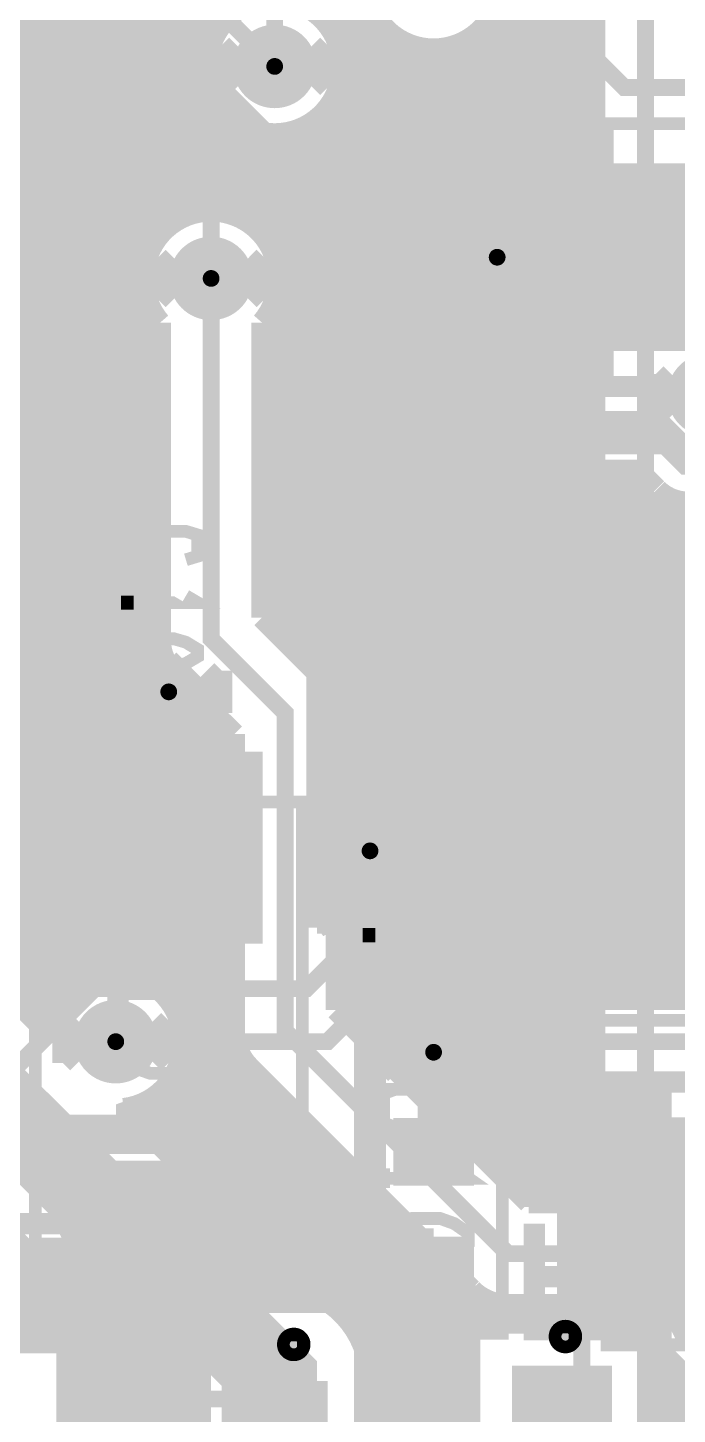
# Model space of a CAD drawing. Extents: x -10 to 131, y -93 to 209.
# Drawn here: x 56.73 to 64.52, y -20.85 to -4.24 of the extents above; entities that cross this region are included whole.
import ezdxf

# ---------------------------------------------------------------- set-up
doc = ezdxf.new("R2010")
doc.units = 0
doc.header["$MEASUREMENT"] = 0
doc.layers.get('0').update_dxf_attribs({"linetype": 'CONTINUOUS'})
for name, color, linetype in [('22-303-0_ASB', 7, 'CONTINUOUS'), ('22-303-0_AST', 7, 'CONTINUOUS'), ('22-303-0_BOT', 2, 'CONTINUOUS'), ('22-303-0_DRD', 6, 'CONTINUOUS'), ('22-303-0_DRL', 1, 'CONTINUOUS'), ('22-303-0_GND', 3, 'CONTINUOUS'), ('22-303-0_IN1', 10, 'CONTINUOUS'), ('22-303-0_SMB', 14, 'CONTINUOUS'), ('22-303-0_SMT', 9, 'CONTINUOUS'), ('22-303-0_SPB', 12, 'CONTINUOUS'), ('22-303-0_SPT', 11, 'CONTINUOUS'), ('22-303-0_SSB', 13, 'CONTINUOUS'), ('22-303-0_SST', 8, 'CONTINUOUS'), ('22-303-0_TOP', 15, 'CONTINUOUS'), ('THRUHOLE_TAP', 2, 'CONTINUOUS')]:
    doc.layers.add(name, color=color, linetype=linetype)

# ---------------------------------------------------------------- blocks, each defined once
blk = doc.blocks.new('ROUND_70')
at = {"const_width": 0.29972}
blk.add_lwpolyline([(-0.14986, 0, 1), (0.14986, 0, 1)], format="xyb", close=True, dxfattribs=at)
blk = doc.blocks.new('ROUND_75')
at = {"const_width": 0.29972}
blk.add_lwpolyline([(-0.14986, 0, 1), (0.14986, 0, 1)], format="xyb", close=True, dxfattribs=at)
blk = doc.blocks.new('RECTANGLE_76')
blk.add_solid([(0.59944, 2.74955), (0.59944, -2.74955), (-0.59944, 2.74955), (-0.59944, -2.74955)])
blk = doc.blocks.new('ROUND_116')
at = {"const_width": 0.10033}
blk.add_lwpolyline([(-0.050164, 0, 1), (0.050164, 0, 1)], format="xyb", close=True, dxfattribs=at)
blk = doc.blocks.new('ROUND_117')
at = {"const_width": 0.10033}
blk.add_lwpolyline([(-0.050164, 0, 1), (0.050164, 0, 1)], format="xyb", close=True, dxfattribs=at)
blk = doc.blocks.new('ROUND_98')
at = {"const_width": 0.50038}
blk.add_lwpolyline([(-0.25019, 0, 1), (0.25019, 0, 1)], format="xyb", close=True, dxfattribs=at)
blk = doc.blocks.new('ROUND_100')
at = {"const_width": 0.50038}
blk.add_lwpolyline([(-0.25019, 0, 1), (0.25019, 0, 1)], format="xyb", close=True, dxfattribs=at)
blk = doc.blocks.new('ROUND_101')
at = {"const_width": 0.0635}
blk.add_lwpolyline([(-0.03175, 0, 1), (0.03175, 0, 1)], format="xyb", close=True, dxfattribs=at)
blk = doc.blocks.new('RECTANGLE_3')
blk.add_solid([(0.4826, 0.4064), (0.4826, -0.4064), (-0.4826, 0.4064), (-0.4826, -0.4064)])
blk = doc.blocks.new('RECTANGLE_14')
blk.add_solid([(1.12522, 1.14935), (1.12522, -1.14935), (-1.12522, 1.14935), (-1.12522, -1.14935)])
blk = doc.blocks.new('RECTANGLE_15')
blk.add_solid([(1.14935, 1.12522), (1.14935, -1.12522), (-1.14935, 1.12522), (-1.14935, -1.12522)])
blk = doc.blocks.new('RECTANGLE_42')
blk.add_solid([(0.8636, 2.0066), (0.8636, -2.0066), (-0.8636, 2.0066), (-0.8636, -2.0066)])
blk = doc.blocks.new('ROUND_108')
at = {"const_width": 0.10033}
blk.add_lwpolyline([(-0.050164, 0, 1), (0.050164, 0, 1)], format="xyb", close=True, dxfattribs=at)

msp = doc.modelspace()

# ---------------------------------------------------------------- linework, layer by layer
at = {"layer": '22-303-0_ASB'}
for points, const_width in [([(56.55818, -18.56232), (56.4515, -18.77568), (56.4515, -19.6215), (56.55818, -19.83232), (57.19318, -19.83232), (57.29732, -19.6215), (57.29732, -18.77568), (57.19318, -18.56232), (56.55818, -18.56232)], 0.254), ([(62.8015, -18.56232), (62.8015, -19.83232), (63.64732, -19.83232)], 0.254), ([(65.10782, -18.56232), (65.10782, -19.19732), (64.79032, -19.83232), (64.5795, -19.83232), (64.262, -19.19732), (64.262, -18.56232)], 0.254), ([(65.10782, -18.9865), (64.262, -18.9865)], 0.254), ([(63.4365, -19.19732), (62.8015, -19.19732)], 0.254), ([(63.43396, -22.76602), (63.43396, -20.7645), (63.13424, -20.7645), (62.83452, -20.7645), (62.83452, -22.76602)], 0.1524)]:
    msp.add_lwpolyline(points, dxfattribs=dict(at, const_width=const_width))
at = {"layer": '22-303-0_AST'}
for points, const_width in [([(69.67474, -5.3848), (63.67526, -5.3848), (63.67526, -8.5852), (69.67474, -8.5852), (69.67474, -5.3848)], 0.1524), ([(62.1284, -16.0782), (62.1284, -16.129), (71.2216, -16.129), (71.2216, -9.271), (62.1284, -9.271), (62.1284, -16.0782)], 0.1524), ([(60.0202, -19.50974), (60.0202, -13.51026), (56.8198, -13.51026), (56.8198, -19.50974), (60.0202, -19.50974)], 0.1524), ([(58.03392, -15.20698), (57.86374, -15.14602), (57.86374, -14.79042), (58.03392, -14.732), (58.7121, -14.732), (58.87974, -14.79042), (58.87974, -15.14602), (58.7121, -15.20698)], 0.1524), ([(57.86374, -15.9258), (57.86374, -15.68958)], 0.1524), ([(57.86374, -15.80642), (58.87974, -15.80642), (58.7121, -15.68958)], 0.1524), ([(57.86374, -16.46682), (58.03392, -16.34998), (58.2041, -16.28902), (58.54192, -16.28902), (58.7121, -16.34998), (58.87974, -16.46682), (58.87974, -16.5862), (58.7121, -16.70558), (58.54192, -16.764), (58.2041, -16.764), (58.03392, -16.70558), (57.86374, -16.5862), (57.86374, -16.46682)], 0.1524), ([(63.67526, -20.0152), (69.67474, -20.0152), (69.67474, -16.8148), (63.67526, -16.8148), (63.67526, -20.0152)], 0.1524), ([(63.67526, -16.8148), (63.67526, -20.0152)], 0.1524), ([(63.77432, -16.8148), (63.77432, -20.0152)], 0.1524), ([(63.87592, -16.8148), (63.87592, -20.0152)], 0.1524), ([(63.97498, -16.8148), (63.97498, -20.0152)], 0.1524), ([(64.07404, -16.8148), (64.07404, -20.0152)], 0.1524), ([(64.17564, -16.8148), (64.17564, -20.0152)], 0.1524), ([(64.2747, -16.8148), (64.2747, -20.0152)], 0.1524), ([(64.37376, -16.8148), (64.37376, -20.0152)], 0.1524), ([(62.4205, -19.8755), (62.4205, -16.9545), (60.7822, -16.9545), (60.7822, -19.8755), (62.4205, -19.8755)], 0.1524), ([(61.16574, -17.41932), (60.99556, -17.35836), (60.99556, -17.00276), (61.16574, -16.94434), (61.84392, -16.94434), (62.01156, -17.00276), (62.01156, -17.35836), (61.84392, -17.41932)], 0.1524), ([(58.03392, -17.12722), (57.86374, -17.18818), (57.86374, -17.54378), (58.03392, -17.6022), (58.37174, -17.6022), (58.54192, -17.48282), (58.54192, -17.12722), (58.87974, -17.12722), (58.87974, -17.6022)], 0.1524), ([(60.99556, -18.13814), (60.99556, -17.90192)], 0.1524), ([(60.99556, -18.01876), (62.01156, -18.01876), (61.84392, -17.90192)], 0.1524), ([(60.99556, -18.67916), (61.16574, -18.56232), (61.33592, -18.50136), (61.67374, -18.50136), (61.84392, -18.56232), (62.01156, -18.67916), (62.01156, -18.79854), (61.84392, -18.91792), (61.67374, -18.97634), (61.33592, -18.97634), (61.16574, -18.91792), (60.99556, -18.79854), (60.99556, -18.67916)], 0.1524), ([(56.8198, -18.8087), (60.0202, -18.8087)], 0.1524), ([(56.8198, -18.9103), (60.0202, -18.9103)], 0.1524), ([(56.8198, -19.00936), (60.0202, -19.00936)], 0.1524), ([(56.8198, -19.10842), (60.0202, -19.10842)], 0.1524), ([(56.8198, -19.21002), (60.0202, -19.21002)], 0.1524), ([(56.8198, -19.30908), (60.0202, -19.30908)], 0.1524), ([(61.50356, -19.40052), (61.50356, -19.75612), (61.33592, -19.81454), (61.16574, -19.81454), (60.99556, -19.75612), (60.99556, -19.40052), (61.16574, -19.33956), (61.33592, -19.33956), (62.01156, -19.57832)], 0.1524), ([(56.8198, -19.41068), (60.0202, -19.41068)], 0.1524), ([(56.8198, -19.50974), (60.0202, -19.50974)], 0.1524), ([(57.32018, -21.3614), (57.32018, -24.3586), (57.6199, -24.3586), (57.6199, -25.0571), (59.2201, -25.0571), (59.2201, -24.3586), (59.51982, -24.3586), (59.51982, -21.3614), (59.2201, -21.3614), (59.2201, -20.6629), (57.6199, -20.6629), (57.6199, -21.3614), (57.32018, -21.3614)], 0.20066)]:
    msp.add_lwpolyline(points, dxfattribs=dict(at, const_width=const_width))
at = {"layer": '22-303-0_BOT'}
for points, const_width in [([(57.4294, 12.91336), (57.4294, -15.65656)], 0.254), ([(57.658, 12.91844), (57.658, -15.58544)], 0.254), ([(66.294, -20.32), (64.135, -18.161), (64.135, 6.985), (60.833, 10.287), (58.674, 10.287)], 0.2032), ([(57.2008, 6.43128), (57.2008, -15.8242)], 0.254), ([(56.9722, 6.19252), (56.9722, -16.27886)], 0.254), ([(56.7436, 6.0833), (56.7436, -16.0528)], 0.254), ([(57.8866, 4.39166), (57.8866, -15.58036)], 0.254), ([(58.1152, 3.9878), (58.1152, -15.6464)], 0.254), ([(58.3438, 3.8354), (58.3438, -6.6802)], 0.254), ([(58.5724, 3.76936), (58.5724, -6.51256)], 0.254), ([(58.801, 3.77444), (58.801, -6.44144)], 0.254), ([(59.0296, 3.84556), (59.0296, -4.23418)], 0.254), ([(63.5254, 0.96266), (63.5254, -18.161)], 0.254), ([(63.373, 0.64262), (63.373, -18.3134)], 0.254), ([(63.1444, 0.4445), (63.1444, -18.3134)], 0.254), ([(62.9158, 0.3556), (62.9158, -18.3134)], 0.254), ([(62.6872, -2.33426), (62.6872, -18.2626)], 0.254), ([(62.4586, -2.5019), (62.4586, -18.034)], 0.254), ([(60.4012, -3.37566), (60.4012, -4.31546)], 0.254), ([(60.6298, -3.5306), (60.6298, -13.31468)], 0.254), ([(60.8584, -4.0132), (60.8584, -13.28928)], 0.254), ([(62.23, -4.18084), (62.23, -17.8054)], 0.254), ([(58.9915, -4.2926), (52.0446, -4.2926)], 0.254), ([(61.06414, -4.2926), (60.3885, -4.2926)], 0.254), ([(61.087, -4.31038), (61.087, -13.32992)], 0.254), ([(61.3156, -4.43992), (61.3156, -13.4493)], 0.254), ([(62.0014, -4.3815), (62.0014, -17.5768)], 0.254), ([(63.5254, -4.2926), (62.12332, -4.2926)], 0.254), ([(58.9026, -4.5212), (52.0446, -4.5212)], 0.254), ([(63.5254, -4.5212), (60.4774, -4.5212)], 0.254), ([(61.5442, -4.48818), (61.5442, -13.71346)], 0.254), ([(61.7728, -4.4704), (61.7728, -17.3482)], 0.254), ([(58.88228, -4.7498), (52.0446, -4.7498)], 0.254), ([(63.5254, -4.7498), (60.49518, -4.7498)], 0.254), ([(58.93054, -4.9784), (52.0446, -4.9784)], 0.254), ([(60.4012, -5.08254), (60.4012, -12.27074)], 0.254), ([(63.5254, -4.9784), (60.44692, -4.9784)], 0.254), ([(59.06262, -5.207), (52.0446, -5.207)], 0.254), ([(59.0296, -5.16382), (59.0296, -6.43636)], 0.254), ([(63.5254, -5.207), (60.31738, -5.207)], 0.254), ([(59.35726, -5.4356), (52.0446, -5.4356)], 0.254), ([(59.2582, -5.38226), (59.2582, -6.5024)], 0.254), ([(63.5254, -5.4356), (60.0202, -5.4356)], 0.254), ([(60.1726, -5.3467), (60.1726, -11.938)], 0.254), ([(59.4868, -5.48132), (59.4868, -6.6548)], 0.254), ([(59.7154, -5.50672), (59.7154, -7.05866)], 0.254), ([(59.944, -5.46608), (59.944, -11.7094)], 0.254), ([(63.5254, -5.6642), (52.0446, -5.6642)], 0.254), ([(63.5254, -5.8928), (52.0446, -5.8928)], 0.254), ([(63.5254, -6.1214), (52.0446, -6.1214)], 0.254), ([(63.5254, -6.35), (52.0446, -6.35)], 0.254), ([(58.46318, -6.5786), (52.0446, -6.5786)], 0.254), ([(63.5254, -6.5786), (59.39282, -6.5786)], 0.254), ([(58.24474, -6.8072), (52.0446, -6.8072)], 0.254), ([(63.5254, -6.8072), (59.61126, -6.8072)], 0.254), ([(58.14568, -7.0358), (52.0446, -7.0358)], 0.254), ([(63.5254, -7.0358), (59.71032, -7.0358)], 0.254), ([(58.12028, -7.2644), (52.0446, -7.2644)], 0.254), ([(76.2, -27.305), (72.898, -24.003), (69.088, -24.003), (64.008, -18.923), (62.484, -18.923), (59.817, -16.256), (59.817, -12.446), (58.928, -11.557), (58.928, -7.239)], 0.2032), ([(63.5254, -7.2644), (59.73572, -7.2644)], 0.254), ([(59.7154, -7.41934), (59.7154, -11.4808)], 0.254), ([(58.16092, -7.493), (52.0446, -7.493)], 0.254), ([(63.5254, -7.493), (59.69508, -7.493)], 0.254), ([(58.2803, -7.7216), (52.0446, -7.7216)], 0.254), ([(58.3184, -7.76732), (58.3184, -11.557)], 0.254), ([(59.5376, -7.76732), (59.5376, -11.303)], 0.254), ([(63.5254, -7.7216), (59.5757, -7.7216)], 0.254), ([(58.3184, -7.9502), (52.0446, -7.9502)], 0.254), ([(63.5254, -7.9502), (59.5376, -7.9502)], 0.254), ([(58.3184, -8.1788), (52.0446, -8.1788)], 0.254), ([(63.5254, -8.1788), (59.5376, -8.1788)], 0.254), ([(58.3184, -8.4074), (52.0446, -8.4074)], 0.254), ([(63.5254, -8.4074), (59.5376, -8.4074)], 0.254), ([(58.3184, -8.636), (52.0446, -8.636)], 0.254), ([(63.5254, -8.636), (59.5376, -8.636)], 0.254), ([(58.3184, -8.8646), (52.0446, -8.8646)], 0.254), ([(63.5254, -8.8646), (59.5376, -8.8646)], 0.254), ([(58.3184, -9.0932), (52.0446, -9.0932)], 0.254), ([(63.5254, -9.0932), (59.5376, -9.0932)], 0.254), ([(58.3184, -9.3218), (52.0446, -9.3218)], 0.254), ([(63.5254, -9.3218), (59.5376, -9.3218)], 0.254), ([(58.3184, -9.5504), (52.0446, -9.5504)], 0.254), ([(63.5254, -9.5504), (59.5376, -9.5504)], 0.254), ([(58.3184, -9.779), (52.0446, -9.779)], 0.254), ([(63.5254, -9.779), (59.5376, -9.779)], 0.254), ([(58.3184, -10.0076), (52.0446, -10.0076)], 0.254), ([(63.5254, -10.0076), (59.5376, -10.0076)], 0.254), ([(58.3184, -10.2362), (52.0446, -10.2362)], 0.254), ([(63.5254, -10.2362), (59.5376, -10.2362)], 0.254), ([(58.3184, -10.4648), (52.0446, -10.4648)], 0.254), ([(63.5254, -10.4648), (59.5376, -10.4648)], 0.254), ([(58.3184, -10.6934), (52.0446, -10.6934)], 0.254), ([(63.5254, -10.6934), (59.5376, -10.6934)], 0.254), ([(58.3184, -10.922), (52.0446, -10.922)], 0.254), ([(63.5254, -10.922), (59.5376, -10.922)], 0.254), ([(58.3184, -11.1506), (52.0446, -11.1506)], 0.254), ([(63.5254, -11.1506), (59.5376, -11.1506)], 0.254), ([(58.3184, -11.3792), (52.0446, -11.3792)], 0.254), ([(59.5376, -11.303), (60.24118, -12.00912)], 0.254), ([(63.5254, -11.3792), (59.61126, -11.3792)], 0.254), ([(58.32094, -11.6078), (52.0446, -11.6078)], 0.254), ([(58.3438, -11.72972), (58.3438, -15.7988)], 0.254), ([(63.5254, -11.6078), (59.83986, -11.6078)], 0.254), ([(58.38698, -11.8364), (52.0446, -11.8364)], 0.254), ([(63.5254, -11.8364), (60.06846, -11.8364)], 0.254), ([(58.5724, -12.065), (52.0446, -12.065)], 0.254), ([(58.4962, -11.9888), (59.2074, -12.69746)], 0.254), ([(58.5724, -12.06246), (58.5724, -16.20266)], 0.254), ([(63.5254, -12.065), (60.29198, -12.065)], 0.254), ([(58.801, -12.2936), (52.0446, -12.2936)], 0.254), ([(58.801, -12.29106), (58.801, -18.10258)], 0.254), ([(63.5254, -12.2936), (60.40628, -12.2936)], 0.254), ([(59.0296, -12.5222), (52.0446, -12.5222)], 0.254), ([(59.0296, -12.51966), (59.0296, -18.32864)], 0.254), ([(60.4266, -12.446), (60.4266, -13.3985)], 0.254), ([(63.5254, -12.5222), (60.4266, -12.5222)], 0.254), ([(59.2074, -12.7508), (52.0446, -12.7508)], 0.254), ([(59.2074, -12.69746), (59.2074, -16.256)], 0.254), ([(63.5254, -12.7508), (60.4266, -12.7508)], 0.254), ([(59.2074, -12.9794), (53.43906, -12.9794)], 0.254), ([(63.5254, -12.9794), (60.4266, -12.9794)], 0.254), ([(59.2074, -13.208), (53.88356, -13.208)], 0.254), ([(53.92928, -13.24864), (56.98236, -16.29156)], 0.254), ([(63.5254, -13.208), (60.4266, -13.208)], 0.254), ([(59.2074, -13.4366), (54.11724, -13.4366)], 0.254), ([(63.5254, -13.4366), (61.29782, -13.4366)], 0.254), ([(53.213, -13.97), (59.69, -20.4216), (59.69, -20.447)], 1.016), ([(59.2074, -13.6652), (54.34584, -13.6652)], 0.254), ([(63.5254, -13.6652), (61.51626, -13.6652)], 0.254), ([(59.2074, -13.8938), (54.57444, -13.8938)], 0.254), ([(63.5254, -13.8938), (61.61532, -13.8938)], 0.254), ([(59.2074, -14.1224), (54.80558, -14.1224)], 0.254), ([(63.5254, -14.1224), (61.64072, -14.1224)], 0.254), ([(59.2074, -14.351), (55.03418, -14.351)], 0.254), ([(63.5254, -14.351), (61.60008, -14.351)], 0.254), ([(61.5442, -14.48054), (61.5442, -17.1196)], 0.254), ([(59.2074, -14.5796), (55.26532, -14.5796)], 0.254), ([(61.3156, -14.7447), (61.3156, -16.891)], 0.254), ([(63.5254, -14.5796), (61.4807, -14.5796)], 0.254), ([(59.2074, -14.8082), (55.49392, -14.8082)], 0.254), ([(60.4266, -14.7955), (60.4266, -16.002)], 0.254), ([(60.44946, -14.8082), (60.4266, -14.8082)], 0.254), ([(60.6298, -14.87932), (60.6298, -16.2052)], 0.254), ([(60.8584, -14.90472), (60.8584, -16.4338)], 0.254), ([(61.087, -14.86408), (61.087, -16.6624)], 0.254), ([(63.5254, -14.8082), (61.21654, -14.8082)], 0.254), ([(59.2074, -15.0368), (55.72252, -15.0368)], 0.254), ([(63.5254, -15.0368), (60.4266, -15.0368)], 0.254), ([(59.2074, -15.2654), (55.95366, -15.2654)], 0.254), ([(63.5254, -15.2654), (60.4266, -15.2654)], 0.254), ([(59.2074, -15.494), (56.18226, -15.494)], 0.254), ([(63.5254, -15.494), (60.4266, -15.494)], 0.254), ([(57.32018, -15.7226), (56.41086, -15.7226)], 0.254), ([(59.2074, -15.7226), (58.24982, -15.7226)], 0.254), ([(63.5254, -15.7226), (60.4266, -15.7226)], 0.254), ([(53.65242, -15.84198), (58.547, -20.71624)], 0.254), ([(53.73878, -16.04772), (57.00268, -19.31162)], 0.254), ([(57.10174, -15.9512), (56.642, -15.9512)], 0.254), ([(59.2074, -15.9512), (58.46826, -15.9512)], 0.254), ([(63.5254, -15.9512), (60.4266, -15.9512)], 0.254), ([(60.4266, -16.002), (62.73546, -18.3134)], 0.254), ([(57.00268, -16.1798), (56.8706, -16.1798)], 0.254), ([(59.2074, -16.1798), (58.56732, -16.1798)], 0.254), ([(63.5254, -16.1798), (60.60186, -16.1798)], 0.254), ([(58.5724, -16.56334), (58.5724, -17.87398)], 0.254), ([(59.22518, -16.4084), (58.59272, -16.4084)], 0.254), ([(59.2582, -16.49984), (59.2582, -18.55724)], 0.254), ([(63.5254, -16.4084), (60.83046, -16.4084)], 0.254), ([(59.33948, -16.637), (58.55208, -16.637)], 0.254), ([(59.3852, -16.6878), (62.04712, -19.34718)], 0.254), ([(63.5254, -16.637), (61.05906, -16.637)], 0.254), ([(59.563, -16.8656), (58.4327, -16.8656)], 0.254), ([(59.4868, -16.78686), (59.4868, -18.78584)], 0.254), ([(63.5254, -16.8656), (61.28766, -16.8656)], 0.254), ([(58.3438, -16.96466), (58.3438, -17.64538)], 0.254), ([(59.7154, -17.01546), (59.7154, -19.0119)], 0.254), ([(57.87898, -17.18564), (60.07354, -19.37004)], 0.254), ([(58.1152, -17.1196), (58.1152, -17.41932)], 0.254), ([(59.7916, -17.0942), (58.16854, -17.0942)], 0.254), ([(63.5254, -17.0942), (61.51626, -17.0942)], 0.254), ([(60.0202, -17.3228), (58.01868, -17.3228)], 0.254), ([(59.944, -17.24406), (59.944, -19.2405)], 0.254), ([(63.5254, -17.3228), (61.74486, -17.3228)], 0.254), ([(60.2488, -17.5514), (58.24728, -17.5514)], 0.254), ([(60.1726, -17.47266), (60.1726, -19.41068)], 0.254), ([(63.5254, -17.5514), (61.97346, -17.5514)], 0.254), ([(60.4012, -17.70126), (60.4012, -19.55292)], 0.254), ([(60.4774, -17.78), (58.47842, -17.78)], 0.254), ([(63.5254, -17.78), (62.20206, -17.78)], 0.254), ([(60.706, -18.0086), (58.70702, -18.0086)], 0.254), ([(60.6298, -17.92986), (60.6298, -19.79676)], 0.254), ([(63.5254, -18.0086), (62.43066, -18.0086)], 0.254), ([(60.8584, -18.15846), (60.8584, -21.99894)], 0.254), ([(60.9346, -18.2372), (58.93562, -18.2372)], 0.254), ([(61.087, -18.38706), (61.087, -21.99894)], 0.254), ([(63.53048, -18.2372), (62.65926, -18.2372)], 0.254), ([(63.54318, -18.3134), (62.73546, -18.3134)], 0.254), ([(61.1632, -18.4658), (59.16676, -18.4658)], 0.254), ([(61.3918, -18.6944), (59.39536, -18.6944)], 0.254), ([(61.3156, -18.61566), (61.3156, -21.99894)], 0.254), ([(61.5442, -18.84426), (61.5442, -21.99894)], 0.254), ([(56.74614, -18.923), (56.61406, -18.923)], 0.254), ([(56.7436, -18.92046), (56.7436, -19.05254)], 0.254), ([(61.6204, -18.923), (59.62396, -18.923)], 0.254), ([(56.97474, -19.1516), (56.84266, -19.1516)], 0.254), ([(56.9722, -19.14906), (56.9722, -19.28114)], 0.254), ([(61.849, -19.1516), (59.8551, -19.1516)], 0.254), ([(61.7728, -19.07286), (61.7728, -21.99894)], 0.254), ([(57.20334, -19.3802), (57.06364, -19.3802)], 0.254), ([(57.2008, -19.37512), (57.2008, -19.67992)], 0.254), ([(62.08014, -19.3802), (60.09894, -19.3802)], 0.254), ([(62.0014, -19.30146), (62.0014, -21.99894)], 0.254), ([(62.23, -19.47672), (62.23, -19.75612)], 0.254), ([(62.4586, -19.5326), (62.4586, -19.75612)], 0.254), ([(63.754, -19.5326), (62.484, -19.5326)], 0.254), ([(62.6872, -19.5326), (62.6872, -19.75612)], 0.254), ([(62.9158, -19.5326), (62.9158, -19.75612)], 0.254), ([(63.1444, -19.5326), (63.1444, -19.75612)], 0.254), ([(63.373, -19.5326), (63.373, -19.75612)], 0.254), ([(63.6016, -19.5326), (63.6016, -19.75612)], 0.254), ([(63.754, -19.5326), (63.98006, -19.75612)], 0.254), ([(57.43448, -19.6088), (57.18302, -19.6088)], 0.254), ([(57.4294, -19.60372), (57.4294, -23.25624)], 0.254), ([(63.8302, -19.6088), (60.46724, -19.6088)], 0.254), ([(63.8302, -19.60626), (63.8302, -19.75612)], 0.254), ([(57.2135, -19.812), (57.2135, -22.3266)], 0.254), ([(57.66308, -19.8374), (57.2135, -19.8374)], 0.254), ([(57.658, -19.83232), (57.658, -24.7777)], 0.254), ([(62.0268, -19.8374), (60.6552, -19.8374)], 0.254), ([(63.98006, -19.75612), (62.0268, -19.75612)], 0.254), ([(62.0268, -19.75612), (62.0268, -21.99894)], 0.254), ([(57.2008, -19.94408), (57.2008, -22.30628)], 0.254), ([(57.8866, -20.05838), (57.8866, -24.71928)], 0.254), ([(59.69, -20.447), (59.69, -23.01494), (59.69, -24.257)], 1.27), ([(64.24168, -20.02028), (68.65112, -24.42718)], 0.254), ([(64.24168, -20.02028), (64.24168, -23.25624)], 0.254), ([(57.89168, -20.066), (57.2135, -20.066)], 0.254), ([(62.0268, -20.066), (60.76696, -20.066)], 0.254), ([(64.2874, -20.066), (64.24168, -20.066)], 0.254), ([(64.2874, -20.06346), (64.2874, -23.25624)], 0.254), ([(58.12282, -20.2946), (57.2135, -20.2946)], 0.254), ([(58.1152, -20.28698), (58.1152, -24.70912)], 0.254), ([(62.0268, -20.2946), (60.82284, -20.2946)], 0.254), ([(64.516, -20.2946), (64.24168, -20.2946)], 0.254), ([(64.516, -20.29206), (64.516, -23.25624)], 0.254), ([(58.35142, -20.5232), (57.2135, -20.5232)], 0.254), ([(58.3438, -20.51304), (58.3438, -24.7523)], 0.254), ([(60.833, -20.447), (60.833, -21.99894)], 0.254), ([(62.0268, -20.5232), (60.833, -20.5232)], 0.254), ([(64.7446, -20.5232), (64.24168, -20.5232)], 0.254), ([(58.547, -20.71624), (58.547, -23.01494)], 0.254), ([(58.547, -20.7518), (57.2135, -20.7518)], 0.254), ([(62.0268, -20.7518), (60.833, -20.7518)], 0.254), ([(64.9732, -20.7518), (64.24168, -20.7518)], 0.254)]:
    msp.add_lwpolyline(points, dxfattribs=dict(at, const_width=const_width))
at = {"layer": '22-303-0_BOT', "const_width": 0.254}
for points in [[(60.78728, -3.683, 0.4142136), (61.595, -4.49072)], [(61.595, -4.49072, 0.4142136), (62.40272, -3.683)], [(59.69, -3.89128, 0.4142136), (58.88228, -4.699)], [(60.49772, -4.699, 0.4142136), (59.69, -3.89128)], [(58.88228, -4.699, 0.4142136), (59.69, -5.50672)], [(59.69, -5.50672, 0.4142136), (60.49772, -4.699)], [(58.928, -6.43128, 0.4142136), (58.12028, -7.239)], [(59.73572, -7.239, 0.4142136), (58.928, -6.43128)], [(58.12028, -7.239, 0.1804434), (58.31761, -7.768)], [(59.5376, -7.76732, 0.1804437), (59.73468, -7.239)], [(58.3184, -11.557, 0.1989118), (58.49695, -11.98805)], [(58.3184, -11.557, 0.1989118), (58.49695, -11.98805)], [(60.4266, -12.446, 0.198913), (60.24805, -12.01495)], [(60.833, -13.28928, 0.132503), (60.4268, -13.39885)], [(61.64072, -14.097, 0.4142136), (60.833, -13.28928)], [(60.833, -14.90472, 0.4142136), (61.64072, -14.097)], [(60.4266, -14.7955, 0.1325032), (60.833, -14.90512)], [(57.785, -15.57528, 0.3813661), (56.98236, -16.29156)], [(58.59272, -16.383, 0.4142136), (57.785, -15.57528)], [(57.87898, -17.18564, 0.3804726), (58.59272, -16.383)], [(59.2074, -16.256, 0.1989118), (59.38595, -16.68705)], [(59.2074, -16.256, 0.1989118), (59.38595, -16.68705)], [(63.5254, -18.161, 0.0630915), (63.54466, -18.31302)], [(63.5254, -18.161, 0.0630915), (63.54466, -18.31302)], [(57.2135, -19.812, 0.1995812), (57.00764, -19.31682)], [(60.833, -20.447, 0.3172072), (60.07354, -19.37004)], [(62.0522, -19.3548, 0.1989124), (62.484, -19.53366)]]:
    msp.add_lwpolyline(points, format="xyb", dxfattribs=at)
at = {"layer": '22-303-0_DRD', "const_width": 0.254}
for points in [[(59.055, -4.953), (59.69, -4.318)], [(59.055, -4.445), (59.055, -4.953)], [(59.69, -5.08), (59.055, -4.445)], [(59.69, -4.318), (60.325, -4.953)], [(60.325, -4.445), (59.69, -5.08)], [(60.325, -4.953), (60.325, -4.445)], [(61.722, -7.239), (62.357, -6.604)], [(61.722, -7.239), (62.357, -6.604)], [(62.357, -6.604), (62.992, -7.239)], [(62.357, -6.604), (62.992, -7.239)], [(61.722, -6.731), (61.722, -7.239)], [(62.357, -7.366), (61.722, -6.731)], [(61.722, -6.731), (61.722, -7.239)], [(62.357, -7.366), (61.722, -6.731)], [(62.992, -6.731), (62.357, -7.366)], [(62.992, -6.731), (62.357, -7.366)], [(62.992, -7.239), (62.992, -6.731)], [(62.992, -7.239), (62.992, -6.731)], [(58.293, -7.493), (58.928, -6.858)], [(58.928, -6.858), (59.563, -7.493)], [(58.293, -6.985), (58.293, -7.493)], [(58.928, -7.62), (58.293, -6.985)], [(59.563, -6.985), (58.928, -7.62)], [(59.563, -7.493), (59.563, -6.985)], [(64.262, -8.89), (64.897, -8.255)], [(64.262, -8.382), (64.262, -8.89)], [(64.897, -9.017), (64.262, -8.382)], [(57.785, -12.446), (58.42, -11.811)], [(57.785, -12.446), (58.42, -11.811)], [(57.785, -12.446), (58.42, -11.811)], [(58.42, -11.811), (59.055, -12.446)], [(58.42, -11.811), (59.055, -12.446)], [(58.42, -11.811), (59.055, -12.446)], [(57.785, -11.938), (57.785, -12.446)], [(58.42, -12.573), (57.785, -11.938)], [(57.785, -11.938), (57.785, -12.446)], [(58.42, -12.573), (57.785, -11.938)], [(57.785, -11.938), (57.785, -12.446)], [(58.42, -12.573), (57.785, -11.938)], [(59.055, -11.938), (58.42, -12.573)], [(59.055, -11.938), (58.42, -12.573)], [(59.055, -11.938), (58.42, -12.573)], [(59.055, -12.446), (59.055, -11.938)], [(59.055, -12.446), (59.055, -11.938)], [(59.055, -12.446), (59.055, -11.938)], [(60.198, -14.351), (60.833, -13.716)], [(60.833, -13.716), (61.468, -14.351)], [(60.198, -13.843), (60.198, -14.351)], [(60.833, -14.478), (60.198, -13.843)], [(61.468, -13.843), (60.833, -14.478)], [(61.468, -14.351), (61.468, -13.843)], [(57.15, -16.637), (57.785, -16.002)], [(57.785, -16.002), (58.42, -16.637)], [(57.15, -16.129), (57.15, -16.637)], [(57.785, -16.764), (57.15, -16.129)], [(58.42, -16.129), (57.785, -16.764)], [(58.42, -16.637), (58.42, -16.129)], [(60.96, -16.764), (61.595, -16.129)], [(60.96, -16.764), (61.595, -16.129)], [(61.595, -16.129), (62.23, -16.764)], [(61.595, -16.129), (62.23, -16.764)], [(60.96, -16.256), (60.96, -16.764)], [(61.595, -16.891), (60.96, -16.256)], [(60.96, -16.256), (60.96, -16.764)], [(61.595, -16.891), (60.96, -16.256)], [(62.23, -16.256), (61.595, -16.891)], [(62.23, -16.256), (61.595, -16.891)], [(62.23, -16.764), (62.23, -16.256)], [(62.23, -16.764), (62.23, -16.256)]]:
    msp.add_lwpolyline(points, dxfattribs=at)
at = {"layer": '22-303-0_IN1'}
for points, const_width in [([(59.69, -4.699), (59.69, 3.048), (59.436, 3.302), (59.436, 4.318), (59.944, 4.826), (59.944, 16.129), (59.563, 16.51), (59.563, 17.653), (60.325, 18.415)], 0.2032), ([(57.785, -16.383), (57.785, -6.477), (57.15, -5.842), (57.15, 5.969), (57.531, 6.35), (57.531, 11.049), (58.166, 11.684), (58.166, 13.081), (57.531, 13.716)], 0.2032), ([(63.627, -28.194), (63.373, -27.94), (63.373, 6.223)], 0.2032), ([(60.2488, -29.2862), (60.833, -28.702), (60.833, -14.097)], 0.381)]:
    msp.add_lwpolyline(points, dxfattribs=dict(at, const_width=const_width))
at = {"layer": '22-303-0_SMT', "const_width": 0.254}
for points in [[(63.881, -9.652), (60.452, -9.652), (60.452, -14.732)], [(60.5536, -9.652), (60.5536, -14.732)], [(60.7822, -9.652), (60.7822, -14.732)], [(61.0108, -9.652), (61.0108, -14.732)], [(61.2394, -9.652), (61.2394, -14.732)], [(61.468, -9.652), (61.468, -14.732)], [(61.6966, -9.652), (61.6966, -14.732)], [(61.9252, -9.652), (61.9252, -14.732)], [(62.1538, -9.652), (62.1538, -14.732)], [(62.3824, -9.652), (62.3824, -14.732)], [(62.611, -9.652), (62.611, -14.859)], [(62.8396, -9.652), (62.8396, -15.0876)], [(63.0682, -9.652), (63.0682, -15.3162)], [(63.2968, -9.652), (63.2968, -15.5448)], [(63.5254, -9.652), (63.5254, -15.621)], [(63.754, -9.652), (63.754, -15.621)], [(63.881, -9.652), (64.389, -10.16)], [(63.9826, -9.7536), (63.9826, -15.621)], [(68.453, -9.652), (66.04, -9.652), (65.532, -10.16), (64.389, -10.16)], [(64.0334, -9.8044), (60.452, -9.8044)], [(64.262, -10.033), (60.452, -10.033)], [(64.2112, -9.9822), (64.2112, -15.621)], [(64.4398, -10.16), (64.4398, -15.621)], [(68.453, -10.2616), (60.452, -10.2616)], [(68.453, -10.4902), (60.452, -10.4902)], [(68.453, -10.7188), (60.452, -10.7188)], [(68.453, -10.9474), (60.452, -10.9474)], [(68.453, -11.176), (60.452, -11.176)], [(68.453, -11.4046), (60.452, -11.4046)], [(68.453, -11.6332), (60.452, -11.6332)], [(68.453, -11.8618), (60.452, -11.8618)], [(73.533, -12.0904), (60.452, -12.0904)], [(73.533, -12.319), (60.452, -12.319)], [(73.533, -12.5476), (60.452, -12.5476)], [(73.533, -12.7762), (60.452, -12.7762)], [(73.533, -13.0048), (60.452, -13.0048)], [(73.533, -13.2334), (60.452, -13.2334)], [(73.533, -13.462), (60.452, -13.462)], [(73.533, -13.6906), (60.452, -13.6906)], [(68.58, -13.9192), (60.452, -13.9192)], [(68.58, -14.1478), (60.452, -14.1478)], [(68.58, -14.3764), (60.452, -14.3764)], [(68.58, -14.605), (60.452, -14.605)], [(61.087, -14.732), (60.452, -14.732)], [(62.484, -14.732), (61.087, -14.732)], [(62.484, -14.732), (63.373, -15.621)], [(68.58, -14.8336), (62.5856, -14.8336)], [(68.58, -15.0622), (62.8142, -15.0622)], [(68.58, -15.2908), (63.0428, -15.2908)], [(68.58, -15.5194), (63.2714, -15.5194)], [(68.58, -15.621), (63.373, -15.621)]]:
    msp.add_lwpolyline(points, dxfattribs=at)
at = {"layer": '22-303-0_SSB'}
for points, const_width in [([(56.55818, -18.56232), (56.4515, -18.77568), (56.4515, -19.6215), (56.55818, -19.83232), (57.19318, -19.83232), (57.29732, -19.6215), (57.29732, -18.77568), (57.19318, -18.56232), (56.55818, -18.56232)], 0.254), ([(62.8015, -18.56232), (62.8015, -19.83232), (63.64732, -19.83232)], 0.254), ([(65.10782, -18.56232), (65.10782, -19.19732), (64.79032, -19.83232), (64.5795, -19.83232), (64.262, -19.19732), (64.262, -18.56232)], 0.254), ([(65.10782, -18.9865), (64.262, -18.9865)], 0.254), ([(63.4365, -19.19732), (62.8015, -19.19732)], 0.254), ([(63.43396, -22.76602), (63.43396, -20.7645), (63.13424, -20.7645), (62.83452, -20.7645), (62.83452, -22.76602)], 0.1524)]:
    msp.add_lwpolyline(points, dxfattribs=dict(at, const_width=const_width))
at = {"layer": '22-303-0_SST'}
for points, const_width in [([(69.67474, -5.68452), (69.67474, -5.3848), (63.67526, -5.3848), (63.67526, -5.68452)], 0.1524), ([(69.67474, -8.28548), (69.67474, -8.5852), (63.67526, -8.5852), (63.67526, -8.28548)], 0.1524), ([(71.2216, -16.129), (71.2216, -9.271), (62.1284, -9.271), (62.1284, -16.129), (71.2216, -16.129)], 0.1524), ([(58.06186, -10.60958), (57.92216, -10.5664), (57.92216, -10.3124), (58.06186, -10.26922), (58.62574, -10.26922), (58.76798, -10.3124), (58.76798, -10.5664), (58.62574, -10.60958)], 0.1524), ([(56.47182, -10.38606), (56.32958, -10.4267), (56.32958, -10.59688), (56.47182, -10.64006), (56.61406, -10.72388), (57.0357, -10.72388), (57.17794, -10.6807), (57.17794, -10.4267), (57.0357, -10.38606), (56.47182, -10.38606)], 0.1524), ([(56.47182, -11.07186), (56.32958, -11.15568), (56.32958, -11.32586), (56.47182, -11.40968), (56.61406, -11.40968), (56.896, -11.2395), (57.17794, -11.40968), (57.17794, -11.07186)], 0.1524), ([(57.92216, -11.20902), (57.92216, -11.04138)], 0.1524), ([(57.92216, -11.1252), (58.76798, -11.1252), (58.62574, -11.04138)], 0.1524), ([(57.92216, -11.684), (58.06186, -11.59764), (58.2041, -11.557), (58.48604, -11.557), (58.62574, -11.59764), (58.76798, -11.684), (58.76798, -11.76782), (58.62574, -11.85164), (58.48604, -11.89482), (58.2041, -11.89482), (58.06186, -11.85164), (57.92216, -11.76782), (57.92216, -11.684)], 0.1524), ([(56.47182, -11.75766), (56.32958, -11.84148), (56.32958, -12.01166), (56.47182, -12.09548), (56.61406, -12.09548), (56.896, -11.9253), (57.17794, -12.09548), (57.17794, -11.75766)], 0.1524), ([(58.06186, -12.2428), (57.92216, -12.28344), (57.92216, -12.53744), (58.06186, -12.58062), (58.3438, -12.58062), (58.48604, -12.4968), (58.48604, -12.2428), (58.76798, -12.2428), (58.76798, -12.58062)], 0.1524), ([(57.11952, -19.50974), (56.8198, -19.50974), (56.8198, -13.51026), (57.11952, -13.51026)], 0.1524), ([(59.72048, -19.50974), (60.0202, -19.50974), (60.0202, -13.51026), (59.72048, -13.51026)], 0.1524), ([(60.96, -14.58976), (60.8203, -14.54912), (60.8203, -14.29512), (60.96, -14.25194), (61.52642, -14.25194), (61.66612, -14.29512), (61.66612, -14.54912), (61.52642, -14.58976)], 0.1524), ([(60.8203, -15.19174), (60.8203, -15.02156)], 0.1524), ([(60.8203, -15.10792), (61.66612, -15.10792), (61.52642, -15.02156)], 0.1524), ([(60.8203, -15.66418), (60.96, -15.58036), (61.10224, -15.53718), (61.38418, -15.53718), (61.52642, -15.58036), (61.66612, -15.66418), (61.66612, -15.75054), (61.52642, -15.83436), (61.38418, -15.87754), (61.10224, -15.87754), (60.96, -15.83436), (60.8203, -15.75054), (60.8203, -15.66418)], 0.1524), ([(61.24448, -16.26616), (61.24448, -16.52016), (61.10224, -16.56334), (60.96, -16.56334), (60.8203, -16.52016), (60.8203, -16.26616), (60.96, -16.22298), (61.10224, -16.22298), (61.66612, -16.39316)], 0.1524), ([(63.67526, -17.11452), (63.67526, -16.8148), (69.67474, -16.8148), (69.67474, -17.11452)], 0.1524), ([(62.4205, -19.8755), (62.4205, -16.9545), (60.7822, -16.9545), (60.7822, -19.8755), (62.4205, -19.8755)], 0.1524), ([(60.0075, -17.3355), (56.8325, -17.3355), (56.8325, -17.653)], 0.1524), ([(56.9341, -17.3355), (56.9341, -17.653)], 0.1524), ([(57.07126, -17.3355), (57.07126, -17.653)], 0.1524), ([(57.20842, -17.3355), (57.20842, -17.653)], 0.1524), ([(57.34558, -17.3355), (57.34558, -17.653)], 0.1524), ([(57.48274, -17.3355), (57.48274, -17.653)], 0.1524), ([(57.6199, -17.3355), (57.6199, -17.653)], 0.1524), ([(57.75706, -17.3355), (57.75706, -17.653)], 0.1524), ([(57.89422, -17.3355), (57.89422, -17.653)], 0.1524), ([(58.03138, -17.3355), (58.03138, -17.653)], 0.1524), ([(58.16854, -17.3355), (58.16854, -17.653)], 0.1524), ([(58.3057, -17.3355), (58.3057, -17.653)], 0.1524), ([(58.44286, -17.3355), (58.44286, -17.653)], 0.1524), ([(58.58002, -17.3355), (58.58002, -17.653)], 0.1524), ([(58.71718, -17.3355), (58.71718, -17.653)], 0.1524), ([(58.85434, -17.3355), (58.85434, -17.653)], 0.1524), ([(58.9915, -17.3355), (58.9915, -17.653)], 0.1524), ([(59.12866, -17.3355), (59.12866, -17.653)], 0.1524), ([(59.26582, -17.3355), (59.26582, -17.653)], 0.1524), ([(59.40298, -17.3355), (59.40298, -17.653)], 0.1524), ([(59.54014, -17.3355), (59.54014, -17.653)], 0.1524), ([(59.6773, -17.3355), (59.6773, -17.653)], 0.1524), ([(59.81446, -17.3355), (59.81446, -17.653)], 0.1524), ([(59.95162, -17.3355), (59.95162, -17.653)], 0.1524), ([(60.0075, -17.3355), (60.0075, -17.653)], 0.1524), ([(60.0075, -17.41424), (56.8325, -17.41424)], 0.1524), ([(60.0075, -17.5514), (56.8325, -17.5514)], 0.1524), ([(60.0075, -17.653), (56.8325, -17.653)], 0.1524), ([(63.22314, -19.80184), (63.12408, -19.80184)], 0.1524), ([(63.15202, -19.79168), (63.15202, -20.03806)], 0.1524), ([(63.67526, -19.71548), (63.67526, -20.0152), (69.67474, -20.0152), (69.67474, -19.71548)], 0.1524), ([(59.9694, -19.89582), (59.87034, -19.89582)], 0.1524), ([(59.89574, -19.8882), (59.89574, -20.13204)], 0.1524), ([(60.0329, -19.95932), (60.0329, -20.05838)], 0.1524), ([(63.2968, -19.939), (63.05296, -19.939)], 0.1524), ([(63.28918, -19.86534), (63.28918, -19.9644)], 0.1524), ([(60.04052, -20.03298), (59.79668, -20.03298)], 0.1524), ([(57.32018, -21.3614), (57.32018, -24.3586), (57.6199, -24.3586), (57.6199, -25.0571), (59.2201, -25.0571), (59.2201, -24.3586), (59.51982, -24.3586), (59.51982, -21.3614), (59.2201, -21.3614), (59.2201, -20.6629), (57.6199, -20.6629), (57.6199, -21.3614), (57.32018, -21.3614)], 0.20066)]:
    msp.add_lwpolyline(points, dxfattribs=dict(at, const_width=const_width))
at = {"layer": '22-303-0_SST', "const_width": 0.1524}
for points in [[(63.17488, -19.79168, 0.4142136), (63.05042, -19.91614)], [(63.29934, -19.91614, 0.4142136), (63.17488, -19.79168)], [(59.9186, -19.88566, 0.4142136), (59.79414, -20.01012)], [(60.04306, -20.01012, 0.4142136), (59.9186, -19.88566)], [(63.05042, -19.91614, 0.4142136), (63.17488, -20.0406)], [(63.17488, -20.0406, 0.4142136), (63.29934, -19.91614)], [(59.79414, -20.01012, 0.4142136), (59.9186, -20.13458)], [(59.9186, -20.13458, 0.4142136), (60.04306, -20.01012)]]:
    msp.add_lwpolyline(points, format="xyb", dxfattribs=at)
at = {"layer": '22-303-0_TOP'}
for points, const_width in [([(68.707, -4.953), (63.881, -4.953), (61.722, -2.794), (60.96, -2.794)], 0.2032), ([(31.115, -15.9512), (30.9372, -15.9512), (30.226, -15.24), (30.226, -6.604), (32.639, -4.191), (59.182, -4.191), (59.69, -4.699)], 0.2032), ([(39.624, -17.78), (39.751, -17.78), (40.64, -16.891), (40.64, -9.144), (45.085, -4.699), (58.801, -4.699), (62.611, -8.509), (64.77, -8.509), (64.897, -8.636)], 0.2032), ([(69.12356, -6.985), (67.564, -6.985), (65.151, -9.398), (64.643, -9.398), (64.262, -9.017), (62.357, -9.017), (58.547, -5.207), (46.609, -5.207), (45.72, -6.096), (45.72, -14.5288)], 0.381), ([(58.928, -7.239), (58.928, -6.477), (58.42, -5.969), (47.752, -5.969)], 0.2032), ([(64.2239, -6.985), (62.357, -6.985)], 0.381), ([(64.2239, -6.985), (62.357, -6.985)], 0.381), ([(62.0014, -9.398), (60.198, -9.398)], 0.254), ([(60.198, -9.398), (60.198, -15.01648)], 0.254), ([(60.4266, -9.398), (60.4266, -14.9352)], 0.254), ([(60.6552, -9.398), (60.6552, -14.9352)], 0.254), ([(60.8838, -9.398), (60.8838, -14.9352)], 0.254), ([(61.1124, -9.398), (61.1124, -14.9352)], 0.254), ([(61.341, -9.398), (61.341, -14.9352)], 0.254), ([(61.5696, -9.398), (61.5696, -14.9352)], 0.254), ([(61.7982, -9.398), (61.7982, -14.9352)], 0.254), ([(62.0268, -9.41832), (62.0268, -14.93774)], 0.254), ([(62.10808, -9.4742), (60.198, -9.4742)], 0.254), ([(62.2554, -9.52754), (62.2554, -15.0368)], 0.254), ([(64.0461, -9.5377), (62.357, -9.5377)], 0.254), ([(62.484, -9.5377), (62.484, -15.26286)], 0.254), ([(62.7126, -9.5377), (62.7126, -15.49146)], 0.254), ([(62.9412, -9.5377), (62.9412, -15.72006)], 0.254), ([(63.1698, -9.5377), (63.1698, -15.875)], 0.254), ([(63.3984, -9.5377), (63.3984, -15.875)], 0.254), ([(63.627, -9.5377), (63.627, -15.875)], 0.254), ([(63.8556, -9.5377), (63.8556, -15.875)], 0.254), ([(64.0461, -9.5377), (64.26962, -9.75868)], 0.254), ([(64.0842, -9.5758), (64.0842, -15.875)], 0.254), ([(64.2112, -9.7028), (60.198, -9.7028)], 0.254), ([(64.3128, -9.79932), (64.3128, -15.875)], 0.254), ([(64.5414, -9.90854), (64.5414, -15.875)], 0.254), ([(68.7832, -9.9314), (60.198, -9.9314)], 0.254), ([(68.7832, -10.16), (60.198, -10.16)], 0.254), ([(68.7832, -10.3886), (60.198, -10.3886)], 0.254), ([(68.7832, -10.6172), (60.198, -10.6172)], 0.254), ([(68.7832, -10.8458), (60.198, -10.8458)], 0.254), ([(68.7832, -11.0744), (60.198, -11.0744)], 0.254), ([(68.7832, -11.303), (60.198, -11.303)], 0.254), ([(73.787, -11.5316), (60.198, -11.5316)], 0.254), ([(73.787, -11.7602), (60.198, -11.7602)], 0.254), ([(73.787, -11.9888), (60.198, -11.9888)], 0.254), ([(58.42, -12.192), (58.42, -14.0589)], 0.381), ([(58.42, -14.0589), (58.42, -12.192)], 0.381), ([(58.42, -14.0589), (58.42, -12.192)], 0.381), ([(73.787, -12.2174), (60.198, -12.2174)], 0.254), ([(73.787, -12.446), (60.198, -12.446)], 0.254), ([(73.787, -12.6746), (60.198, -12.6746)], 0.254), ([(60.833, -14.097), (62.865, -14.097), (63.373, -13.589), (63.373, -12.7)], 0.381), ([(69.977, -12.7), (63.373, -12.7)], 0.381), ([(73.787, -12.9032), (60.198, -12.9032)], 0.254), ([(73.787, -13.1318), (60.198, -13.1318)], 0.254), ([(73.787, -13.3604), (60.198, -13.3604)], 0.254), ([(73.787, -13.589), (60.198, -13.589)], 0.254), ([(73.787, -13.8176), (60.198, -13.8176)], 0.254), ([(68.7832, -14.0462), (60.198, -14.0462)], 0.254), ([(68.7832, -14.2748), (60.198, -14.2748)], 0.254), ([(68.7832, -14.5034), (60.198, -14.5034)], 0.254), ([(68.7832, -14.732), (60.198, -14.732)], 0.254), ([(60.30468, -14.9606), (60.198, -14.9606)], 0.254), ([(61.976, -14.9352), (60.452, -14.9352)], 0.254), ([(68.7832, -14.9606), (62.12078, -14.9606)], 0.254), ([(62.2808, -15.0622), (63.0936, -15.875)], 0.254), ([(68.7832, -15.1892), (62.4078, -15.1892)], 0.254), ([(42.037, -16.764), (44.323, -16.764), (44.577, -16.51), (44.577, -15.748), (45.085, -15.24), (46.355, -15.24), (46.609, -15.494), (46.609, -16.51), (47.625, -17.526), (55.753, -17.526), (57.531, -15.748), (60.071, -15.748), (60.452, -15.367), (61.976, -15.367), (62.992, -16.383), (65.659, -16.383), (66.167, -16.891), (71.247, -16.891), (72.136, -17.78), (74.93, -17.78)], 0.2032), ([(68.7832, -15.4178), (62.6364, -15.4178)], 0.254), ([(68.7832, -15.6464), (62.865, -15.6464)], 0.254), ([(81.28, -24.765), (76.962, -20.447), (67.818, -20.447), (66.548, -19.177), (66.548, -17.907), (65.532, -16.891), (62.865, -16.891), (61.849, -15.875), (60.833, -15.875), (60.325, -16.383), (57.785, -16.383)], 0.2032), ([(68.7832, -15.875), (63.0936, -15.875)], 0.254), ([(61.595, -17.7038), (61.595, -16.51)], 0.381), ([(61.595, -16.51), (61.595, -17.7038)], 0.381), ([(64.2239, -18.415), (64.2239, -22.86)], 0.381), ([(58.42, -18.95856), (57.8104, -19.6088), (55.245, -19.6088)], 1.016), ([(58.42, -18.95856), (58.5851, -19.1262), (61.595, -19.1262)], 1.016), ([(58.42, -18.95856), (58.42, -21.46046)], 1.016)]:
    msp.add_lwpolyline(points, dxfattribs=dict(at, const_width=const_width))
at = {"layer": '22-303-0_TOP', "const_width": 0.254}
for points in [[(62.0014, -9.398, 0.1899692), (62.357, -9.53816)], [(64.2747, -9.7663, 0.1989124), (64.643, -9.91885)], [(60.452, -14.9352, 0.1580642), (60.19863, -15.01735)], [(60.452, -14.9352, 0.1580642), (60.19863, -15.01735)], [(62.2808, -15.0622, 0.1989124), (61.976, -14.93595)]]:
    msp.add_lwpolyline(points, format="xyb", dxfattribs=at)

# ---------------------------------------------------------------- block references
at = {"layer": '22-303-0_BOT'}
for name, p in [('ROUND_70', (59.69, -4.699)), ('ROUND_75', (62.357, -6.985)), ('ROUND_70', (58.928, -7.239)), ('ROUND_75', (58.42, -12.192)), ('ROUND_70', (60.833, -14.097)), ('ROUND_70', (57.785, -16.383)), ('ROUND_75', (61.595, -16.51)), ('RECTANGLE_76', (63.13424, -23.01494))]:
    msp.add_blockref(name, p, dxfattribs=at)
at = {"layer": '22-303-0_DRL'}
for name, p in [('ROUND_117', (59.69, -4.699)), ('ROUND_117', (62.357, -6.985)), ('ROUND_116', (58.928, -7.239)), ('ROUND_117', (58.42, -12.192)), ('ROUND_117', (60.833, -14.097)), ('ROUND_117', (57.785, -16.383)), ('ROUND_117', (61.595, -16.51))]:
    msp.add_blockref(name, p, dxfattribs=at)
at = {"layer": '22-303-0_GND'}
for name, p in [('ROUND_100', (59.69, -4.699)), ('ROUND_98', (58.928, -7.239)), ('ROUND_101', (62.357, -6.985)), ('ROUND_100', (64.897, -8.636)), ('ROUND_101', (58.42, -12.192)), ('ROUND_100', (60.833, -14.097)), ('ROUND_100', (57.785, -16.383)), ('ROUND_101', (61.595, -16.51))]:
    msp.add_blockref(name, p, dxfattribs=at)
at = {"layer": '22-303-0_IN1'}
for name, p in [('ROUND_70', (59.69, -4.699)), ('ROUND_75', (62.357, -6.985)), ('ROUND_70', (58.928, -7.239)), ('ROUND_75', (58.42, -12.192)), ('ROUND_70', (60.833, -14.097)), ('ROUND_70', (57.785, -16.383)), ('ROUND_75', (61.595, -16.51))]:
    msp.add_blockref(name, p, dxfattribs=at)
at = {"layer": '22-303-0_SMB'}
msp.add_blockref('RECTANGLE_76', (63.13424, -23.01494), dxfattribs=at)
at = {"layer": '22-303-0_SMT'}
for name, p in [('RECTANGLE_15', (64.2239, -6.985)), ('RECTANGLE_42', (63.373, -12.7)), ('RECTANGLE_14', (58.42, -14.0589)), ('RECTANGLE_3', (61.595, -17.7038)), ('RECTANGLE_15', (64.2239, -18.415)), ('RECTANGLE_14', (58.42, -18.95856)), ('RECTANGLE_3', (61.595, -19.1262))]:
    msp.add_blockref(name, p, dxfattribs=at)
at = {"layer": '22-303-0_SPB'}
msp.add_blockref('RECTANGLE_76', (63.13424, -23.01494), dxfattribs=at)
at = {"layer": '22-303-0_SPT'}
for name, p in [('RECTANGLE_15', (64.2239, -6.985)), ('RECTANGLE_42', (63.373, -12.7)), ('RECTANGLE_14', (58.42, -14.0589)), ('RECTANGLE_3', (61.595, -17.7038)), ('RECTANGLE_15', (64.2239, -18.415)), ('RECTANGLE_14', (58.42, -18.95856)), ('RECTANGLE_3', (61.595, -19.1262))]:
    msp.add_blockref(name, p, dxfattribs=at)
at = {"layer": '22-303-0_TOP'}
for name, p in [('ROUND_70', (59.69, -4.699)), ('RECTANGLE_15', (64.2239, -6.985)), ('ROUND_70', (62.357, -6.985)), ('ROUND_70', (58.928, -7.239)), ('RECTANGLE_42', (63.373, -12.7)), ('ROUND_70', (58.42, -12.192)), ('RECTANGLE_14', (58.42, -14.0589)), ('ROUND_70', (60.833, -14.097)), ('ROUND_70', (57.785, -16.383)), ('ROUND_70', (61.595, -16.51)), ('RECTANGLE_3', (61.595, -17.7038)), ('RECTANGLE_15', (64.2239, -18.415)), ('RECTANGLE_14', (58.42, -18.95856)), ('RECTANGLE_3', (61.595, -19.1262))]:
    msp.add_blockref(name, p, dxfattribs=at)
at = {"layer": 'THRUHOLE_TAP'}
for p in [(59.69, -4.699), (62.357, -6.985), (58.928, -7.239), (58.42, -12.192), (60.833, -14.097), (57.785, -16.383), (61.595, -16.51)]:
    msp.add_blockref('ROUND_108', p, dxfattribs=at)

doc.saveas('drawing.dxf')
